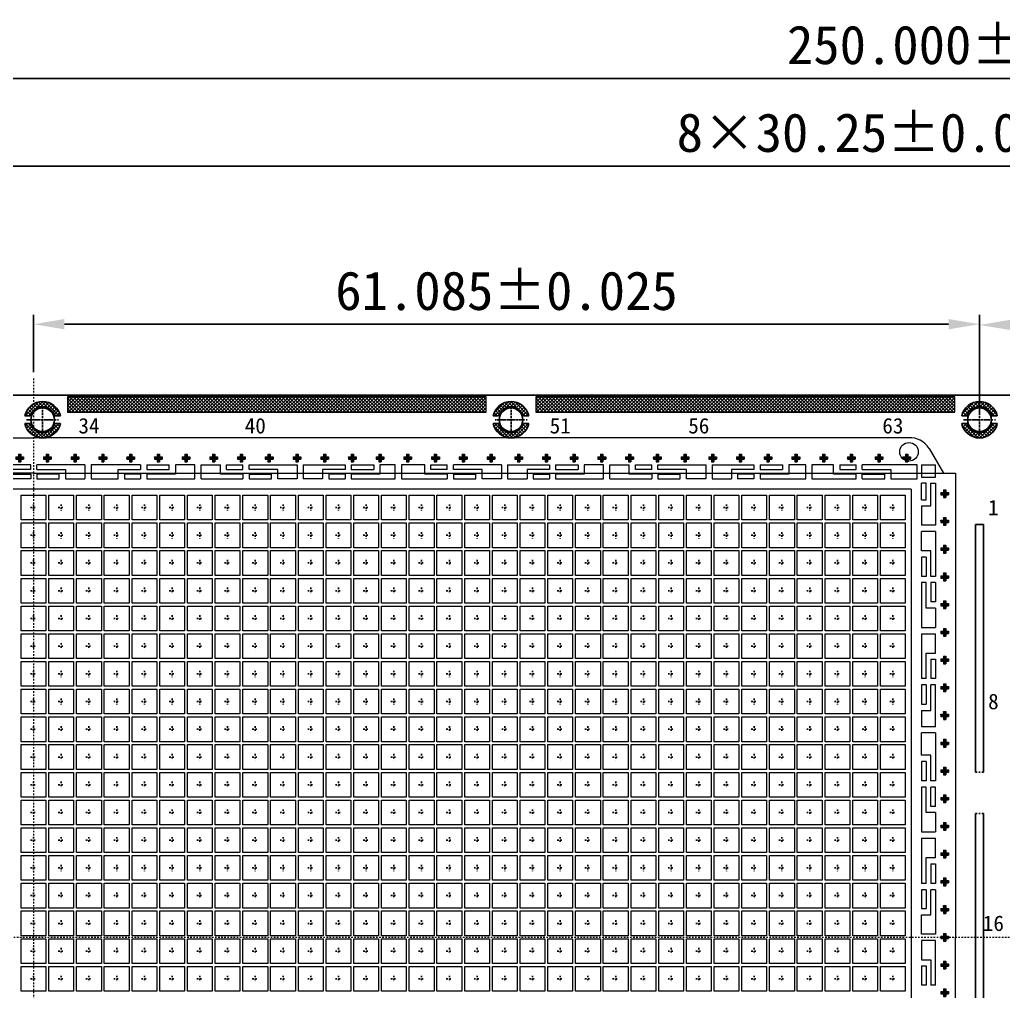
# Model space of a CAD drawing. Extents: x -590 to -223, y -126 to 82.
# Drawn here: x -488.3 to -424.8, y 19.5 to 82.3 of the extents above; entities that cross this region are included whole.
import ezdxf

# ---------------------------------------------------------------- set-up
doc = ezdxf.new("R2010")
doc.units = 0
doc.header["$LTSCALE"] = 0.01
doc.header["$MEASUREMENT"] = 0
for name, pattern in [('CENTER', [2, 1.25, -0.25, 0.25, -0.25]), ('CENTER2', [1.125, 0.75, -0.125, 0.125, -0.125]), ('PHANTOM', [2.5, 1.25, -0.25, 0.25, -0.25, 0.25, -0.25])]:
    doc.linetypes.add(name, pattern=pattern)
doc.layers.get('0').update_dxf_attribs({"linetype": 'CONTINUOUS', "lineweight": 0})
doc.layers.get('DEFPOINTS').update_dxf_attribs({"linetype": 'CONTINUOUS'})
for name, color, linetype in [('0D', 2, 'CONTINUOUS'), ('CEN', 2, 'CENTER'), ('DIM', 7, 'CONTINUOUS'), ('Double Plating', 6, 'CONTINUOUS'), ('PAGE1', 7, 'CONTINUOUS'), ('PAGE2', 7, 'CONTINUOUS'), ('plating', 1, 'CONTINUOUS'), ('标注', 7, 'CONTINUOUS')]:
    doc.layers.add(name, color=color, linetype=linetype)
doc.layers.add('Pkg', color=6, linetype='PHANTOM', lineweight=9)
doc.styles.get("Standard").update_dxf_attribs({"font": ''})
doc.styles.get('STANDARD').set_extended_font_data('SimSun')
doc.dimstyles.new('St.ZJ', dxfattribs={"dimtxt": 2.5, "dimasz": 2, "dimexe": 0.6, "dimexo": 0.4, "dimgap": 0.8, "dimtad": 1, "dimdec": 3, "dimzin": 0, "dimdsep": 46, "dimtxsty": 'STANDARD', "dimcen": 0.6, "dimclrd": 1, "dimclre": 1, "dimclrt": 256, "dimadec": 0, "dimazin": 0, "dimtfac": 1, "dimtdec": 3, "dimtmove": 0, "dimatfit": 3, "dimfxl": 1, "dimtolj": 1, "dimtzin": 0, "dimarcsym": 0})
pattern_1 = [(45, (0, 0), (-0.1122532, 0.1122532), []), (135, (0, 0), (-0.1122532, -0.1122532), [])]

# ---------------------------------------------------------------- blocks, each defined once
blk = doc.blocks.new('SQURE')
h = blk.add_hatch()
h.set_pattern_fill('ANSI31', color=3, scale=0.01, style=0)
h.set_pattern_definition([(45, (-1249.376477, 404.86497), (-0.0224506403, 0.0224506403), [])])
h.paths.add_polyline_path([(0.25, 0.075), (0.075, 0.075), (0.075, 0.25), (0, 0.25), (0, 0), (0.25, 0)])
h.paths.add_polyline_path([(0.25, 0), (0, 0), (0, -0.039, 0.039956), (0.075, -0.098), (0.075, -0.075), (0.25, -0.075)])
h.paths.add_polyline_path([(0, -0.039), (0, -0.25), (0.075, -0.25), (0.075, -0.098, -0.039956)])
h.paths.add_polyline_path([(0, -0.039, -0.02262), (-0.038, 0), (-0.25, 0), (-0.25, -0.075), (-0.075, -0.075), (-0.075, -0.25), (0, -0.25)])
h.paths.add_polyline_path([(-0.095, 0.075), (-0.25, 0.075), (-0.25, 0), (-0.038, 0, -0.039348)])
h.paths.add_polyline_path([(0, 0.25), (-0.075, 0.25), (-0.075, 0.075), (-0.095, 0.075, 0.039348), (-0.038, 0), (0, 0)])
h.paths.add_polyline_path([(0, 0), (-0.038, 0, 0.02262), (0, -0.039)])
at = {"color": 2, "linetype": 'ByBlock', "lineweight": 0}
for p, q in [((-0.25, 0.075), (-0.075, 0.075)), ((-0.25, 0.075), (-0.25, -0.075)), ((-0.075, 0.25), (-0.075, 0.075)), ((-0.075, 0.25), (0.075, 0.25)), ((0.075, 0.25), (0.075, 0.075)), ((0.075, 0.075), (0.25, 0.075)), ((-0.25, -0.075), (-0.075, -0.075)), ((-0.075, -0.075), (-0.075, -0.25)), ((0.075, -0.075), (0.25, -0.075)), ((0.075, -0.075), (0.075, -0.25))]:
    blk.add_line(p, q, dxfattribs=at)
at = {"color": 2}
for p, q in [((0.25, 0.075), (0.25, -0.075)), ((-0.075, -0.25), (0.075, -0.25))]:
    blk.add_line(p, q, dxfattribs=at)
at = {"layer": '0D', "color": 3, "linetype": 'ByBlock', "lineweight": 0}
for p, q in [((0.27, 0), (-0.27, 0)), ((0, -0.264), (0, 0.264))]:
    blk.add_line(p, q, dxfattribs=at)
blk = doc.blocks.new('*D19')
at = {"color": 1, "lineweight": -2, "transparency": 16777216}
for p, q in [((-1334.222, -1182.086), (-1334.222, -1165.506)), ((-1092.222, -1182.086), (-1092.222, -1165.506)), ((-1332.222, -1166.106), (-1094.222, -1166.106))]:
    blk.add_line(p, q, dxfattribs=at)
at = {"color": 1, "transparency": 16777216}
for points in [[(-1332.222, -1165.773), (-1332.222, -1166.44), (-1334.222, -1166.106)], [(-1094.222, -1166.44), (-1094.222, -1165.773), (-1092.222, -1166.106)]]:
    blk.add_solid(points, dxfattribs=at)
at = {"layer": 'DEFPOINTS', "color": 0, "transparency": 16777216}
for p in [(-1092.222, -1166.106), (-1334.222, -1182.486), (-1092.222, -1182.486)]:
    blk.add_point(p, dxfattribs=at)
at = {"transparency": 16777216, "insert": (-1213.222, -1163.959), "char_height": 2.5, "attachment_point": 5}
blk.add_mtext('\\A1;8×30.25%%P0.025=242.000', dxfattribs=at)
blk = doc.blocks.new('*D20')
at = {"color": 1, "lineweight": -2, "transparency": 16777216}
for p, q in [((-1274.307, -1179.42), (-1274.307, -1175.715)), ((-1272.307, -1176.315), (-1215.222, -1176.315)), ((-1213.222, -1182.086), (-1213.222, -1175.715))]:
    blk.add_line(p, q, dxfattribs=at)
at = {"color": 1, "transparency": 16777216}
for points in [[(-1272.307, -1175.981), (-1272.307, -1176.648), (-1274.307, -1176.315)], [(-1215.222, -1176.648), (-1215.222, -1175.981), (-1213.222, -1176.315)]]:
    blk.add_solid(points, dxfattribs=at)
at = {"layer": 'DEFPOINTS', "color": 0, "transparency": 16777216}
for p in [(-1213.222, -1176.315), (-1274.307, -1179.82), (-1213.222, -1182.486)]:
    blk.add_point(p, dxfattribs=at)
at = {"transparency": 16777216, "insert": (-1243.764, -1174.167), "char_height": 2.5, "attachment_point": 5}
blk.add_mtext('\\A1;61.085%%P0.025', dxfattribs=at)
blk = doc.blocks.new('*D21')
at = {"color": 1, "lineweight": -2, "transparency": 16777216}
for p, q in [((-1213.222, -1182.086), (-1213.222, -1175.762)), ((-1152.137, -1181.379), (-1152.137, -1175.762)), ((-1211.222, -1176.362), (-1154.137, -1176.362))]:
    blk.add_line(p, q, dxfattribs=at)
at = {"color": 1, "transparency": 16777216}
for points in [[(-1211.222, -1176.028), (-1211.222, -1176.695), (-1213.222, -1176.362)], [(-1154.137, -1176.695), (-1154.137, -1176.028), (-1152.137, -1176.362)]]:
    blk.add_solid(points, dxfattribs=at)
at = {"layer": 'DEFPOINTS', "color": 0, "transparency": 16777216}
for p in [(-1152.137, -1176.362), (-1152.137, -1181.779), (-1213.222, -1182.486)]:
    blk.add_point(p, dxfattribs=at)
at = {"transparency": 16777216, "insert": (-1182.679, -1174.214), "char_height": 2.5, "attachment_point": 5}
blk.add_mtext('\\A1;61.085%%P0.025', dxfattribs=at)
blk = doc.blocks.new('Number1')
at = {"char_height": 1, "width": 2.79448, "attachment_point": 5}
for s, insert in [('34', (58.075, 7.07)), ('40', (68.815, 7.07)), ('51', (88.505, 7.07)), ('56', (97.455, 7.07)), ('63', (109.985, 7.07))]:
    blk.add_mtext(s, dxfattribs=dict(at, insert=insert))
blk = doc.blocks.new('Number2')
at = {"char_height": 1, "width": 2.79448, "attachment_point": 5}
for s, insert in [('1', (-6.111, 1.795)), ('8', (-6.111, -10.735)), ('16', (-6.111, -25.055)), ('24', (-6.111, -39.375)), ('32', (-6.111, -53.695))]:
    blk.add_mtext(s, dxfattribs=dict(at, insert=insert))
blk = doc.blocks.new('ceter')
at = {"color": 1, "linetype": 'CENTER2', "ltscale": 0.05}
for p, q in [((133.753, 275.997), (134.143, 275.997)), ((133.753, 275.997), (134.143, 275.997)), ((133.753, 275.997), (134.143, 275.997)), ((133.753, 275.997), (134.143, 275.997)), ((133.948, 276.199), (133.948, 275.795)), ((133.948, 276.199), (133.948, 275.795)), ((133.948, 276.199), (133.948, 275.795)), ((133.948, 276.199), (133.948, 275.795))]:
    blk.add_line(p, q, dxfattribs=at)
blk = doc.blocks.new('frame')
at = {"layer": 'Pkg', "color": 0, "linetype": 'ByBlock'}
blk.add_lwpolyline([(-549.124, -323.329), (-547.524, -323.329), (-547.524, -324.929), (-549.124, -324.929)], close=True, dxfattribs=at)
at = {"layer": 'plating'}
blk.add_blockref('ceter', (-682.272, -600.125), dxfattribs=at)
blk = doc.blocks.new('*D39')
at = {"layer": 'DEFPOINTS', "color": 0, "transparency": 16777216}
for p in [(-1089.222, -1160.438), (-1339.222, -1180.898), (-1089.222, -1184.895)]:
    blk.add_point(p, dxfattribs=at)
at = {"layer": 'DIM', "color": 1, "lineweight": -2, "transparency": 16777216}
for p, q in [((-1339.222, -1180.498), (-1339.222, -1159.838)), ((-1337.222, -1160.438), (-1091.222, -1160.438)), ((-1089.222, -1184.495), (-1089.222, -1159.838))]:
    blk.add_line(p, q, dxfattribs=at)
at = {"layer": 'DIM', "color": 1, "transparency": 16777216}
for points in [[(-1337.222, -1160.105), (-1337.222, -1160.772), (-1339.222, -1160.438)], [(-1091.222, -1160.772), (-1091.222, -1160.105), (-1089.222, -1160.438)]]:
    blk.add_solid(points, dxfattribs=at)
at = {"layer": 'DIM', "transparency": 16777216, "insert": (-1213.749, -1158.291), "char_height": 2.5, "attachment_point": 5}
blk.add_mtext('\\A1;250.000%%P0.100', dxfattribs=at)
blk = doc.blocks.new('*D54')
at = {"layer": 'DEFPOINTS', "color": 0, "transparency": 16777216}
for p in [(-1213.222, -1182.486), (-1213.222, -1249.31), (-1213.222, -1274.908)]:
    blk.add_point(p, dxfattribs=at)
at = {"layer": 'DIM', "color": 1, "lineweight": -2, "transparency": 16777216}
blk.add_line((-1213.222, -1249.71), (-1213.222, -1284.297), dxfattribs=at)
at = {"layer": 'DIM', "transparency": 16777216, "insert": (-1215.272, -1280.003), "char_height": 2.5, "attachment_point": 5, "rotation": 90}
blk.add_mtext('\\A1;0.000', dxfattribs=at)
blk = doc.blocks.new('vc')
for p, q in [((-7.918, 209.474), (-12.576, 209.474)), ((-2.668, 209.474), (-7.318, 209.474)), ((-7.318, 209.024), (-4.545, 209.024)), ((-4.545, 209.024), (-4.543, 208.124)), ((2.732, 209.474), (-2.068, 209.474)), ((0.557, 208.124), (0.557, 209.024)), ((0.557, 209.024), (2.732, 209.024)), ((5.507, 209.024), (5.507, 209.474)), ((7.982, 209.474), (6.107, 209.474)), ((6.107, 209.474), (6.107, 208.574)), ((10.457, 208.574), (10.457, 209.474)), ((11.057, 209.024), (11.057, 209.474)), ((13.232, 209.474), (17.882, 209.474)), ((16.007, 209.024), (13.232, 209.024)), ((16.007, 208.124), (16.007, 209.024)), ((22.532, 209.024), (20.357, 209.024)), ((20.357, 209.024), (20.357, 208.124)), ((25.307, 209.474), (25.307, 209.024)), ((27.399, 209.474), (25.907, 209.474)), ((25.907, 209.474), (25.907, 208.574)), ((27.399, 208.124), (27.399, 209.474)), ((27.999, 209.474), (27.999, 208.124)), ((30.257, 209.474), (27.999, 209.474)), ((30.257, 208.574), (30.257, 209.474)), ((30.857, 209.024), (30.857, 209.474)), ((35.807, 209.024), (33.032, 209.024)), ((35.807, 208.124), (35.807, 209.024)), ((38.282, 209.474), (42.332, 209.474)), ((42.332, 209.024), (40.157, 209.024)), ((40.157, 209.024), (40.157, 208.124)), ((45.107, 209.474), (45.107, 209.024)), ((47.582, 209.474), (45.707, 209.474)), ((45.707, 209.474), (45.707, 208.574)), ((50.057, 208.574), (50.057, 209.474)), ((50.657, 209.024), (50.657, 209.474)), ((52.832, 209.474), (57.482, 209.474)), ((55.607, 209.024), (52.832, 209.024)), ((55.607, 208.124), (55.607, 209.024)), ((62.132, 209.024), (59.957, 209.024)), ((59.957, 209.024), (59.957, 208.124)), ((64.907, 209.474), (64.907, 209.024)), ((67.149, 209.474), (65.507, 209.474)), ((65.507, 209.474), (65.507, 208.574)), ((67.149, 208.124), (67.149, 209.474)), ((67.749, 209.474), (67.749, 208.124)), ((69.857, 209.474), (67.749, 209.474)), ((69.857, 208.574), (69.857, 209.474)), ((70.457, 209.474), (70.457, 209.024)), ((77.957, 209.474), (72.632, 209.474)), ((72.632, 209.024), (75.407, 209.024)), ((75.407, 209.024), (75.407, 208.124)), ((77.957, 208.124), (77.957, 209.474)), ((78.362, 209.474), (79.712, 209.474)), ((79.712, 208.274), (79.712, 209.474)), ((-4.543, 208.124), (-2.668, 208.124)), ((-2.068, 208.124), (0.557, 208.124)), ((1.157, 208.574), (1.157, 208.124)), ((6.107, 208.574), (3.332, 208.574)), ((3.332, 208.124), (7.982, 208.124)), ((12.632, 208.574), (10.457, 208.574)), ((15.407, 208.124), (15.407, 208.574)), ((17.882, 208.124), (16.007, 208.124)), ((20.957, 208.574), (20.957, 208.124)), ((25.907, 208.574), (23.132, 208.574)), ((23.132, 208.124), (27.399, 208.124)), ((27.999, 208.124), (32.432, 208.124)), ((32.432, 208.574), (30.257, 208.574)), ((35.207, 208.124), (35.207, 208.574)), ((37.682, 208.124), (35.807, 208.124)), ((40.757, 208.574), (40.757, 208.124)), ((45.707, 208.574), (42.932, 208.574)), ((42.932, 208.124), (47.582, 208.124)), ((52.232, 208.574), (50.057, 208.574)), ((55.007, 208.124), (55.007, 208.574)), ((57.482, 208.124), (55.607, 208.124)), ((60.557, 208.574), (60.557, 208.124)), ((65.507, 208.574), (62.732, 208.574)), ((62.732, 208.124), (67.149, 208.124)), ((67.749, 208.124), (72.032, 208.124)), ((72.032, 208.574), (69.857, 208.574)), ((74.807, 208.124), (74.807, 208.574)), ((75.407, 208.124), (77.957, 208.124)), ((78.362, 208.274), (79.712, 208.274)), ((79.262, 208.274), (79.712, 208.274)), ((78.362, 206.084), (78.362, 207.674)), ((78.812, 206.084), (78.812, 207.674)), ((79.262, 207.674), (79.712, 207.674)), ((79.262, 205.484), (79.262, 207.674)), ((78.362, 206.084), (78.812, 206.084)), ((78.362, 205.484), (79.262, 205.484)), ((78.362, 201.134), (78.362, 203.009)), ((79.712, 203.009), (79.712, 198.659)), ((79.262, 201.134), (78.362, 201.134)), ((79.262, 198.659), (79.262, 201.134)), ((78.812, 200.534), (78.362, 200.534)), ((78.812, 195.584), (78.812, 198.059)), ((79.712, 195.584), (78.812, 195.584)), ((79.712, 196.184), (79.262, 196.184)), ((78.362, 193.109), (78.362, 188.759)), ((79.712, 191.234), (79.712, 193.109)), ((78.812, 188.759), (78.812, 191.234)), ((78.812, 191.234), (79.712, 191.234)), ((79.262, 190.634), (79.712, 190.634)), ((79.262, 185.684), (79.262, 188.159)), ((78.362, 186.284), (78.812, 186.284)), ((78.362, 185.684), (79.262, 185.684)), ((78.362, 181.334), (78.362, 183.494)), ((79.712, 183.494), (79.712, 178.859)), ((79.262, 181.334), (78.362, 181.334)), ((79.262, 178.859), (79.262, 181.334)), ((78.812, 180.734), (78.362, 180.734)), ((78.812, 175.784), (78.812, 178.259)), ((79.712, 176.384), (79.262, 176.384)), ((79.712, 175.784), (78.812, 175.784)), ((78.362, 173.309), (78.362, 168.914)), ((79.712, 171.434), (79.712, 173.309)), ((78.812, 168.914), (78.812, 171.434)), ((78.812, 171.434), (79.712, 171.434)), ((79.262, 170.834), (79.712, 170.834)), ((79.262, 165.884), (79.262, 168.314)), ((79.712, 168.314), (79.712, 164.009)), ((78.362, 166.484), (78.812, 166.484)), ((78.362, 164.009), (78.362, 165.884)), ((78.362, 165.884), (79.262, 165.884)), ((78.362, 163.409), (78.362, 161.534)), ((79.712, 159.059), (79.712, 163.409)), ((78.362, 161.534), (79.262, 161.534)), ((79.262, 161.534), (79.262, 159.059)), ((78.362, 160.934), (78.812, 160.934))]:
    blk.add_line(p, q)
at = {"color": 0}
for p, q in [((-7.918, 209.024), (-10.736, 209.024)), ((-7.918, 209.024), (-7.918, 209.474)), ((-7.318, 209.024), (-7.318, 209.474)), ((-2.668, 209.474), (-2.668, 208.124)), ((-2.068, 209.474), (-2.068, 208.124)), ((2.732, 209.474), (2.732, 209.024)), ((3.332, 209.474), (3.332, 209.024)), ((3.332, 209.474), (5.507, 209.474)), ((3.332, 209.024), (5.507, 209.024)), ((7.982, 208.124), (7.982, 209.474)), ((8.582, 208.124), (8.582, 209.474)), ((8.582, 209.474), (10.457, 209.474)), ((11.057, 209.474), (12.632, 209.474)), ((11.057, 209.024), (12.632, 209.024)), ((12.632, 209.024), (12.632, 209.474)), ((13.232, 209.024), (13.232, 209.474)), ((17.882, 209.474), (17.882, 208.124)), ((18.482, 209.474), (18.482, 208.124)), ((18.482, 209.474), (22.532, 209.474)), ((22.532, 209.474), (22.532, 209.024)), ((23.132, 209.474), (23.132, 209.024)), ((23.132, 209.474), (25.307, 209.474)), ((23.132, 209.024), (25.307, 209.024)), ((30.857, 209.474), (32.432, 209.474)), ((32.432, 209.024), (30.857, 209.024)), ((32.432, 209.024), (32.432, 209.474)), ((33.032, 209.024), (33.032, 209.474)), ((37.682, 209.474), (33.032, 209.474)), ((37.682, 209.474), (37.682, 208.124)), ((38.282, 209.474), (38.282, 208.124)), ((42.332, 209.474), (42.332, 209.024)), ((42.932, 209.474), (42.932, 209.024)), ((42.932, 209.474), (45.107, 209.474)), ((42.932, 209.024), (45.107, 209.024)), ((47.582, 208.124), (47.582, 209.474)), ((48.182, 208.124), (48.182, 209.474)), ((48.182, 209.474), (50.057, 209.474)), ((50.657, 209.474), (52.232, 209.474)), ((52.232, 209.024), (50.657, 209.024)), ((52.232, 209.024), (52.232, 209.474)), ((52.832, 209.024), (52.832, 209.474)), ((57.482, 209.474), (57.482, 208.124)), ((58.082, 209.474), (58.082, 208.124)), ((58.082, 209.474), (62.132, 209.474)), ((62.132, 209.474), (62.132, 209.024)), ((62.732, 209.474), (62.732, 209.024)), ((62.732, 209.474), (64.907, 209.474)), ((62.732, 209.024), (64.907, 209.024)), ((70.457, 209.474), (72.032, 209.474)), ((70.457, 209.024), (72.032, 209.024)), ((72.032, 209.024), (72.032, 209.474)), ((72.632, 209.024), (72.632, 209.474)), ((78.362, 209.474), (78.362, 208.274)), ((-7.918, 208.574), (-7.918, 208.124)), ((-7.318, 208.574), (-7.318, 208.124)), ((2.732, 208.574), (1.157, 208.574)), ((1.157, 208.124), (2.732, 208.124)), ((2.732, 208.574), (2.732, 208.124)), ((3.332, 208.574), (3.332, 208.124)), ((8.582, 208.124), (12.632, 208.124)), ((12.632, 208.574), (12.632, 208.124)), ((13.232, 208.574), (13.232, 208.124)), ((13.232, 208.574), (15.407, 208.574)), ((13.232, 208.124), (15.407, 208.124)), ((20.357, 208.124), (18.482, 208.124)), ((22.532, 208.574), (20.957, 208.574)), ((20.957, 208.124), (22.532, 208.124)), ((22.532, 208.574), (22.532, 208.124)), ((23.132, 208.574), (23.132, 208.124)), ((32.432, 208.574), (32.432, 208.124)), ((33.032, 208.574), (33.032, 208.124)), ((33.032, 208.574), (35.207, 208.574)), ((33.032, 208.124), (35.207, 208.124)), ((38.282, 208.124), (40.157, 208.124)), ((40.757, 208.574), (42.332, 208.574)), ((40.757, 208.124), (42.332, 208.124)), ((42.332, 208.574), (42.332, 208.124)), ((42.932, 208.574), (42.932, 208.124)), ((48.182, 208.124), (52.232, 208.124)), ((52.232, 208.574), (52.232, 208.124)), ((52.832, 208.574), (52.832, 208.124)), ((52.832, 208.574), (55.007, 208.574)), ((52.832, 208.124), (55.007, 208.124)), ((58.082, 208.124), (59.957, 208.124)), ((62.132, 208.574), (60.557, 208.574)), ((62.132, 208.124), (60.557, 208.124)), ((62.132, 208.574), (62.132, 208.124)), ((62.732, 208.574), (62.732, 208.124)), ((72.032, 208.124), (72.032, 208.574)), ((72.632, 208.124), (72.632, 208.574)), ((72.632, 208.574), (74.807, 208.574)), ((72.632, 208.124), (74.807, 208.124)), ((78.812, 207.674), (78.362, 207.674)), ((79.712, 207.674), (79.712, 203.609)), ((78.362, 205.484), (78.362, 203.609)), ((79.712, 203.609), (78.362, 203.609)), ((79.712, 203.009), (78.362, 203.009)), ((78.362, 200.534), (78.362, 198.659)), ((78.812, 200.534), (78.812, 198.659)), ((78.812, 198.659), (78.362, 198.659)), ((79.712, 198.659), (79.262, 198.659)), ((78.812, 198.059), (78.362, 198.059)), ((78.362, 198.059), (78.362, 193.709)), ((79.712, 198.059), (79.262, 198.059)), ((79.262, 198.059), (79.262, 196.184)), ((79.712, 198.059), (79.712, 196.184)), ((79.712, 195.584), (79.712, 193.709)), ((78.362, 193.709), (79.712, 193.709)), ((78.362, 193.109), (79.712, 193.109)), ((79.262, 190.634), (79.262, 188.759)), ((79.712, 190.634), (79.712, 188.759)), ((78.812, 188.759), (78.362, 188.759)), ((79.712, 188.759), (79.262, 188.759)), ((78.812, 188.159), (78.362, 188.159)), ((78.362, 188.159), (78.362, 186.284)), ((78.812, 188.159), (78.812, 186.284)), ((79.712, 188.159), (79.262, 188.159)), ((79.712, 184.094), (79.712, 188.159)), ((78.362, 185.684), (78.362, 184.094)), ((79.712, 184.094), (78.362, 184.094)), ((79.712, 183.494), (78.362, 183.494)), ((78.362, 180.734), (78.362, 178.859)), ((78.812, 180.734), (78.812, 178.859)), ((78.812, 178.859), (78.362, 178.859)), ((78.812, 178.259), (78.362, 178.259)), ((78.362, 178.259), (78.362, 173.909)), ((79.712, 178.859), (79.262, 178.859)), ((79.712, 178.259), (79.262, 178.259)), ((79.262, 176.384), (79.262, 178.259)), ((79.712, 176.384), (79.712, 178.259)), ((79.712, 175.784), (79.712, 173.909)), ((78.362, 173.909), (79.712, 173.909)), ((78.362, 173.309), (79.712, 173.309)), ((79.262, 170.834), (79.262, 168.914)), ((79.712, 170.834), (79.712, 168.914)), ((78.812, 168.914), (78.362, 168.914)), ((79.712, 168.914), (79.262, 168.914)), ((78.812, 168.314), (78.362, 168.314)), ((78.362, 168.314), (78.362, 166.484)), ((78.812, 168.314), (78.812, 166.484)), ((79.712, 168.314), (79.262, 168.314)), ((79.712, 164.009), (78.362, 164.009)), ((79.712, 163.409), (78.362, 163.409)), ((78.362, 160.934), (78.362, 159.059)), ((78.812, 160.934), (78.812, 159.059)), ((78.812, 159.059), (78.362, 159.059)), ((79.712, 159.059), (79.262, 159.059))]:
    blk.add_line(p, q, dxfattribs=at)
for points in [[(-7.918, 208.124), (-10.138, 208.124), (-10.138, 208.574), (-7.918, 208.574)], [(-7.318, 208.124), (-5.143, 208.124), (-5.143, 208.574), (-7.318, 208.574)]]:
    blk.add_lwpolyline(points)
blk = doc.blocks.new('Range')
at = {"layer": 'CEN'}
h = blk.add_hatch(dxfattribs=at)
h.set_pattern_fill('ANSI37', color=6, scale=0.05, style=0)
h.set_pattern_definition(pattern_1)
edge = h.paths.add_edge_path()
edge.add_arc((-416.667, 103.017), 0.837, 17.37869, 162.62131)
edge.add_line((-417.466, 103.267), (-417.815, 103.267))
edge.add_arc((-416.667, 103.017), 1.175, 12.28449, 167.71551, ccw=False)
edge.add_line((-415.519, 103.267), (-415.868, 103.267))
h = blk.add_hatch(dxfattribs=at)
h.set_pattern_fill('ANSI37', color=6, scale=0.05, style=0)
h.set_pattern_definition(pattern_1)
edge = h.paths.add_edge_path()
edge.add_arc((-416.667, 103.017), 0.837, 197.37869, 342.62131)
edge.add_line((-415.868, 102.767), (-415.519, 102.767))
edge.add_arc((-416.667, 103.017), 1.175, 192.28449, 347.71551, ccw=False)
edge.add_line((-417.815, 102.767), (-417.466, 102.767))
at = {"color": 0}
for p, q in [((-417.815, 103.267), (-417.466, 103.267)), ((-415.868, 103.267), (-415.519, 103.267)), ((-417.815, 102.767), (-417.466, 102.767)), ((-415.868, 102.767), (-415.519, 102.767))]:
    blk.add_line(p, q, dxfattribs=at)
for radius, start, end in [(1.175, 12.28449, 167.71551), (0.837, 17.37869, 162.62131), (1.175, 192.28449, 347.71551), (0.837, 197.37869, 342.62131)]:
    blk.add_arc((-416.667, 103.017), radius, start, end, dxfattribs=at)
at = {"layer": 'CEN', "color": 3, "linetype": 'CENTER'}
for p, q in [((-416.667, 102.117), (-416.667, 103.917)), ((-417.567, 103.017), (-415.767, 103.017))]:
    blk.add_line(p, q, dxfattribs=at)
at = {"layer": 'PAGE1'}
blk.add_circle((-416.667, 103.017), 0.762, dxfattribs=at)
blk = doc.blocks.new('Circle')
at = {"layer": 'plating', "color": 3, "linetype": 'CENTER'}
for p, q in [((39.353, 160.07), (39.353, 161.783)), ((38.321, 160.927), (40.385, 160.927))]:
    blk.add_line(p, q, dxfattribs=at)
at = {"color": 0, "rotation": 2.9849863675e-06}
blk.add_blockref('Range', (456.019, 57.91), dxfattribs=at)
blk = doc.blocks.new('Z$W@#00294823')
at = {"layer": 'CEN', "color": 3, "linetype": 'CENTER'}
for p, q in [((0, -0.856), (0, 0.856)), ((-1.032, 0), (1.032, 0))]:
    blk.add_line(p, q, dxfattribs=at)
at = {"layer": '标注'}
blk.add_blockref('Circle', (-39.353, -160.927), dxfattribs=at)
blk = doc.blocks.new('Z$W@#38060F6F')
at = {"color": 0}
blk.add_blockref('Z$W@#00294823', (0, 0), dxfattribs=at)

msp = doc.modelspace()

# ---------------------------------------------------------------- hatches: boundary and pattern name
at = {"layer": 'Double Plating'}
h = msp.add_hatch(dxfattribs=at)
h.set_pattern_fill('ANSI37', color=6, scale=0.05, style=0)
h.set_pattern_definition([(45, (-845.73735, -170.49546), (-0.1122532, 0.1122532), []), (135, (-845.73735, -170.49546), (-0.1122532, -0.1122532), [])])
h.paths.add_polyline_path([(-458.1633, 57.942), (-485.2133, 57.942), (-485.2133, 56.942), (-458.1633, 56.942)])
h = msp.add_hatch(dxfattribs=at)
h.set_pattern_fill('ANSI37', color=6, scale=0.05, style=0)
h.set_pattern_definition([(45, (-815.48735, -170.49546), (-0.1122532, 0.1122532), []), (135, (-815.48735, -170.49546), (-0.1122532, -0.1122532), [])])
h.paths.add_polyline_path([(-427.9133, 57.942), (-454.9633, 57.942), (-454.9633, 56.942), (-427.9133, 56.942)])

# ---------------------------------------------------------------- linework, layer by layer
at = {"color": 3, "linetype": 'CENTER2'}
for p, q in [((-487.3983, 59.1206), (-487.3983, -13.0366)), ((-552.279, 23.042), (-422.5176, 23.042)), ((-429.0739, 23.042), (-301.3827, 23.042))]:
    msp.add_line(p, q, dxfattribs=at)
at = {"color": 5}
for p, q in [((-543.9086, 55.292), (-487.3983, 55.292)), ((-430.8881, 55.292), (-487.3983, 55.292)), ((-429.5734, 54.6092), (-428.6454, 53.002)), ((-487.3983, 53.002), (-546.9339, 53.002)), ((-487.3983, 53.002), (-427.8627, 53.002)), ((-427.8627, 53.002), (-427.8653, 23.042)), ((-427.8627, -6.918), (-427.8653, 23.042))]:
    msp.add_line(p, q, dxfattribs=at)
for q in [(-544.0683, 51.967), (-430.7283, -5.883)]:
    msp.add_line((-430.7283, 51.967), q)
for points in [[(-458.1633, 57.942), (-485.2133, 57.942), (-485.2133, 56.942), (-458.1633, 56.942)], [(-427.9133, 57.942), (-454.9633, 57.942), (-454.9633, 56.942), (-427.9133, 56.942)]]:
    msp.add_lwpolyline(points, close=True)
msp.add_circle((-430.8676, 54.387), 0.6, dxfattribs=at)
msp.add_arc((-430.8131, 53.8292), 1.4647, 32.175843, 92.933501, dxfattribs=at)
at = {"layer": 'PAGE1'}
msp.add_line((-305.3133, 58.042), (-552.3133, 58.042), dxfattribs=at)
at = {"layer": 'PAGE2'}
for p, q in [((-426.5633, 33.692), (-426.5633, 49.692)), ((-426.0633, 49.692), (-426.5633, 49.692)), ((-426.0633, 33.692), (-426.0633, 49.692)), ((-426.5633, 20.542), (-426.5633, 31.042)), ((-426.0633, 20.542), (-426.0633, 31.042)), ((-426.5633, 20.542), (-426.5633, 15.042)), ((-426.0633, 20.542), (-426.0633, 15.042))]:
    msp.add_line(p, q, dxfattribs=at)
at = {"layer": 'PAGE2', "linetype": 'CENTER', "ltscale": 3}
for p, q in [((-426.0633, 33.692), (-426.5633, 33.692)), ((-426.0633, 31.042), (-426.5633, 31.042))]:
    msp.add_line(p, q, dxfattribs=at)
at = {"layer": 'plating', "color": 3, "linetype": 'CENTER'}
for p, q in [((-486.8133, 55.554), (-486.8133, 57.354)), ((-456.5633, 55.554), (-456.5633, 57.354)), ((-426.3133, 55.554), (-426.3133, 57.354)), ((-487.7133, 56.454), (-485.9133, 56.454)), ((-457.4633, 56.454), (-455.6633, 56.454)), ((-427.2133, 56.454), (-425.4133, 56.454))]:
    msp.add_line(p, q, dxfattribs=at)

# ---------------------------------------------------------------- block references
at = {"color": 0}
for p in [(-486.8133, 56.454), (-456.5633, 56.454), (-426.3133, 56.454)]:
    msp.add_blockref('Z$W@#38060F6F', p, dxfattribs=at)
for name, p in [('Number1', (-541.8933, 48.992)), ('SQURE', (-488.2933, 53.987)), ('SQURE', (-486.5033, 53.987)), ('SQURE', (-484.7133, 53.987)), ('SQURE', (-482.9233, 53.987)), ('SQURE', (-481.1333, 53.987)), ('SQURE', (-479.3433, 53.987)), ('SQURE', (-477.5533, 53.987)), ('SQURE', (-475.7633, 53.987)), ('SQURE', (-473.9733, 53.987)), ('SQURE', (-472.1833, 53.987)), ('SQURE', (-470.3933, 53.987)), ('SQURE', (-468.6033, 53.987)), ('SQURE', (-466.8133, 53.987)), ('SQURE', (-465.0233, 53.987)), ('SQURE', (-463.2333, 53.987)), ('SQURE', (-461.4433, 53.987)), ('SQURE', (-459.6533, 53.987)), ('SQURE', (-457.8633, 53.987)), ('SQURE', (-456.0733, 53.987)), ('SQURE', (-454.2833, 53.987)), ('SQURE', (-452.4933, 53.987)), ('SQURE', (-450.7033, 53.987)), ('SQURE', (-448.9133, 53.987)), ('SQURE', (-447.1233, 53.987)), ('SQURE', (-445.3333, 53.987)), ('SQURE', (-443.5433, 53.987)), ('SQURE', (-441.7533, 53.987)), ('SQURE', (-439.9633, 53.987)), ('SQURE', (-438.1733, 53.987)), ('SQURE', (-436.3833, 53.987)), ('SQURE', (-434.5933, 53.987)), ('SQURE', (-432.8033, 53.987)), ('SQURE', (-431.0133, 53.987)), ('frame', (60.926, 374.9158)), ('frame', (62.716, 374.9158)), ('frame', (64.506, 374.9158)), ('frame', (66.296, 374.9158)), ('frame', (68.086, 374.9158)), ('frame', (69.876, 374.9158)), ('frame', (71.666, 374.9158)), ('frame', (73.456, 374.9158)), ('frame', (75.246, 374.9158)), ('frame', (77.036, 374.9158)), ('frame', (78.826, 374.9158)), ('frame', (80.616, 374.9158)), ('frame', (82.406, 374.9158)), ('frame', (84.196, 374.9158)), ('frame', (85.986, 374.9158)), ('frame', (87.776, 374.9158)), ('frame', (89.566, 374.9158)), ('frame', (91.356, 374.9158)), ('frame', (93.146, 374.9158)), ('frame', (94.936, 374.9158)), ('frame', (96.726, 374.9158)), ('frame', (98.516, 374.9158)), ('frame', (100.306, 374.9158)), ('frame', (102.096, 374.9158)), ('frame', (103.886, 374.9158)), ('frame', (105.676, 374.9158)), ('frame', (107.466, 374.9158)), ('frame', (109.256, 374.9158)), ('frame', (111.046, 374.9158)), ('frame', (112.836, 374.9158)), ('frame', (114.626, 374.9158)), ('frame', (116.416, 374.9158)), ('SQURE', (-428.5633, 51.682)), ('Number2', (-419.3062, 48.992)), ('frame', (60.926, 373.1258)), ('frame', (62.716, 373.1258)), ('frame', (64.506, 373.1258)), ('frame', (66.296, 373.1258)), ('frame', (68.086, 373.1258)), ('frame', (69.876, 373.1258)), ('frame', (71.666, 373.1258)), ('frame', (73.456, 373.1258)), ('frame', (75.246, 373.1258)), ('frame', (77.036, 373.1258)), ('frame', (78.826, 373.1258)), ('frame', (80.616, 373.1258)), ('frame', (82.406, 373.1258)), ('frame', (84.196, 373.1258)), ('frame', (85.986, 373.1258)), ('frame', (87.776, 373.1258)), ('frame', (89.566, 373.1258)), ('frame', (91.356, 373.1258)), ('frame', (93.146, 373.1258)), ('frame', (94.936, 373.1258)), ('frame', (96.726, 373.1258)), ('frame', (98.516, 373.1258)), ('frame', (100.306, 373.1258)), ('frame', (102.096, 373.1258)), ('frame', (103.886, 373.1258)), ('frame', (105.676, 373.1258)), ('frame', (107.466, 373.1258)), ('frame', (109.256, 373.1258)), ('frame', (111.046, 373.1258)), ('frame', (112.836, 373.1258)), ('frame', (114.626, 373.1258)), ('frame', (116.416, 373.1258)), ('SQURE', (-428.5633, 49.892)), ('SQURE', (-428.5633, 48.102)), ('frame', (60.926, 371.3358)), ('frame', (62.716, 371.3358)), ('frame', (64.506, 371.3358)), ('frame', (66.296, 371.3358)), ('frame', (68.086, 371.3358)), ('frame', (69.876, 371.3358)), ('frame', (71.666, 371.3358)), ('frame', (73.456, 371.3358)), ('frame', (75.246, 371.3358)), ('frame', (77.036, 371.3358)), ('frame', (78.826, 371.3358)), ('frame', (80.616, 371.3358)), ('frame', (82.406, 371.3358)), ('frame', (84.196, 371.3358)), ('frame', (85.986, 371.3358)), ('frame', (87.776, 371.3358)), ('frame', (89.566, 371.3358)), ('frame', (91.356, 371.3358)), ('frame', (93.146, 371.3358)), ('frame', (94.936, 371.3358)), ('frame', (96.726, 371.3358)), ('frame', (98.516, 371.3358)), ('frame', (100.306, 371.3358)), ('frame', (102.096, 371.3358)), ('frame', (103.886, 371.3358)), ('frame', (105.676, 371.3358)), ('frame', (107.466, 371.3358)), ('frame', (109.256, 371.3358)), ('frame', (111.046, 371.3358)), ('frame', (112.836, 371.3358)), ('frame', (114.626, 371.3358)), ('frame', (116.416, 371.3358)), ('SQURE', (-428.5633, 46.312)), ('frame', (60.926, 369.5458)), ('frame', (62.716, 369.5458)), ('frame', (64.506, 369.5458)), ('frame', (66.296, 369.5458)), ('frame', (68.086, 369.5458)), ('frame', (69.876, 369.5458)), ('frame', (71.666, 369.5458)), ('frame', (73.456, 369.5458)), ('frame', (75.246, 369.5458)), ('frame', (77.036, 369.5458)), ('frame', (78.826, 369.5458)), ('frame', (80.616, 369.5458)), ('frame', (82.406, 369.5458)), ('frame', (84.196, 369.5458)), ('frame', (85.986, 369.5458)), ('frame', (87.776, 369.5458)), ('frame', (89.566, 369.5458)), ('frame', (91.356, 369.5458)), ('frame', (93.146, 369.5458)), ('frame', (94.936, 369.5458)), ('frame', (96.726, 369.5458)), ('frame', (98.516, 369.5458)), ('frame', (100.306, 369.5458)), ('frame', (102.096, 369.5458)), ('frame', (103.886, 369.5458)), ('frame', (105.676, 369.5458)), ('frame', (107.466, 369.5458)), ('frame', (109.256, 369.5458)), ('frame', (111.046, 369.5458)), ('frame', (112.836, 369.5458)), ('frame', (114.626, 369.5458)), ('frame', (116.416, 369.5458)), ('SQURE', (-428.5633, 44.522)), ('frame', (60.926, 367.7558)), ('frame', (62.716, 367.7558)), ('frame', (64.506, 367.7558)), ('frame', (66.296, 367.7558)), ('frame', (68.086, 367.7558)), ('frame', (69.876, 367.7558)), ('frame', (71.666, 367.7558)), ('frame', (73.456, 367.7558)), ('frame', (75.246, 367.7558)), ('frame', (77.036, 367.7558)), ('frame', (78.826, 367.7558)), ('frame', (80.616, 367.7558)), ('frame', (82.406, 367.7558)), ('frame', (84.196, 367.7558)), ('frame', (85.986, 367.7558)), ('frame', (87.776, 367.7558)), ('frame', (89.566, 367.7558)), ('frame', (91.356, 367.7558)), ('frame', (93.146, 367.7558)), ('frame', (94.936, 367.7558)), ('frame', (96.726, 367.7558)), ('frame', (98.516, 367.7558)), ('frame', (100.306, 367.7558)), ('frame', (102.096, 367.7558)), ('frame', (103.886, 367.7558)), ('frame', (105.676, 367.7558)), ('frame', (107.466, 367.7558)), ('frame', (109.256, 367.7558)), ('frame', (111.046, 367.7558)), ('frame', (112.836, 367.7558)), ('frame', (114.626, 367.7558)), ('frame', (116.416, 367.7558)), ('frame', (60.926, 365.9658)), ('frame', (62.716, 365.9658)), ('frame', (64.506, 365.9658)), ('frame', (66.296, 365.9658)), ('frame', (68.086, 365.9658)), ('frame', (69.876, 365.9658)), ('frame', (71.666, 365.9658)), ('frame', (73.456, 365.9658)), ('frame', (75.246, 365.9658)), ('frame', (77.036, 365.9658)), ('frame', (78.826, 365.9658)), ('frame', (80.616, 365.9658)), ('frame', (82.406, 365.9658)), ('frame', (84.196, 365.9658)), ('frame', (85.986, 365.9658)), ('frame', (87.776, 365.9658)), ('frame', (89.566, 365.9658)), ('frame', (91.356, 365.9658)), ('frame', (93.146, 365.9658)), ('frame', (94.936, 365.9658)), ('frame', (96.726, 365.9658)), ('frame', (98.516, 365.9658)), ('frame', (100.306, 365.9658)), ('frame', (102.096, 365.9658)), ('frame', (103.886, 365.9658)), ('frame', (105.676, 365.9658)), ('frame', (107.466, 365.9658)), ('frame', (109.256, 365.9658)), ('frame', (111.046, 365.9658)), ('frame', (112.836, 365.9658)), ('frame', (114.626, 365.9658)), ('frame', (116.416, 365.9658)), ('SQURE', (-428.5633, 42.732)), ('frame', (60.926, 364.1758)), ('frame', (62.716, 364.1758)), ('frame', (64.506, 364.1758)), ('frame', (66.296, 364.1758)), ('frame', (68.086, 364.1758)), ('frame', (69.876, 364.1758)), ('frame', (71.666, 364.1758)), ('frame', (73.456, 364.1758)), ('frame', (75.246, 364.1758)), ('frame', (77.036, 364.1758)), ('frame', (78.826, 364.1758)), ('frame', (80.616, 364.1758)), ('frame', (82.406, 364.1758)), ('frame', (84.196, 364.1758)), ('frame', (85.986, 364.1758)), ('frame', (87.776, 364.1758)), ('frame', (89.566, 364.1758)), ('frame', (91.356, 364.1758)), ('frame', (93.146, 364.1758)), ('frame', (94.936, 364.1758)), ('frame', (96.726, 364.1758)), ('frame', (98.516, 364.1758)), ('frame', (100.306, 364.1758)), ('frame', (102.096, 364.1758)), ('frame', (103.886, 364.1758)), ('frame', (105.676, 364.1758)), ('frame', (107.466, 364.1758)), ('frame', (109.256, 364.1758)), ('frame', (111.046, 364.1758)), ('frame', (112.836, 364.1758)), ('frame', (114.626, 364.1758)), ('frame', (116.416, 364.1758)), ('SQURE', (-428.5633, 40.942)), ('SQURE', (-428.5633, 39.152)), ('frame', (60.926, 362.3858)), ('frame', (62.716, 362.3858)), ('frame', (64.506, 362.3858)), ('frame', (66.296, 362.3858)), ('frame', (68.086, 362.3858)), ('frame', (69.876, 362.3858)), ('frame', (71.666, 362.3858)), ('frame', (73.456, 362.3858)), ('frame', (75.246, 362.3858)), ('frame', (77.036, 362.3858)), ('frame', (78.826, 362.3858)), ('frame', (80.616, 362.3858)), ('frame', (82.406, 362.3858)), ('frame', (84.196, 362.3858)), ('frame', (85.986, 362.3858)), ('frame', (87.776, 362.3858)), ('frame', (89.566, 362.3858)), ('frame', (91.356, 362.3858)), ('frame', (93.146, 362.3858)), ('frame', (94.936, 362.3858)), ('frame', (96.726, 362.3858)), ('frame', (98.516, 362.3858)), ('frame', (100.306, 362.3858)), ('frame', (102.096, 362.3858)), ('frame', (103.886, 362.3858)), ('frame', (105.676, 362.3858)), ('frame', (107.466, 362.3858)), ('frame', (109.256, 362.3858)), ('frame', (111.046, 362.3858)), ('frame', (112.836, 362.3858)), ('frame', (114.626, 362.3858)), ('frame', (116.416, 362.3858)), ('SQURE', (-428.5633, 37.362)), ('frame', (60.926, 360.5958)), ('frame', (62.716, 360.5958)), ('frame', (64.506, 360.5958)), ('frame', (66.296, 360.5958)), ('frame', (68.086, 360.5958)), ('frame', (69.876, 360.5958)), ('frame', (71.666, 360.5958)), ('frame', (73.456, 360.5958)), ('frame', (75.246, 360.5958)), ('frame', (77.036, 360.5958)), ('frame', (78.826, 360.5958)), ('frame', (80.616, 360.5958)), ('frame', (82.406, 360.5958)), ('frame', (84.196, 360.5958)), ('frame', (85.986, 360.5958)), ('frame', (87.776, 360.5958)), ('frame', (89.566, 360.5958)), ('frame', (91.356, 360.5958)), ('frame', (93.146, 360.5958)), ('frame', (94.936, 360.5958)), ('frame', (96.726, 360.5958)), ('frame', (98.516, 360.5958)), ('frame', (100.306, 360.5958)), ('frame', (102.096, 360.5958)), ('frame', (103.886, 360.5958)), ('frame', (105.676, 360.5958)), ('frame', (107.466, 360.5958)), ('frame', (109.256, 360.5958)), ('frame', (111.046, 360.5958)), ('frame', (112.836, 360.5958)), ('frame', (114.626, 360.5958)), ('frame', (116.416, 360.5958)), ('SQURE', (-428.5633, 35.572)), ('frame', (60.926, 358.8058)), ('frame', (62.716, 358.8058)), ('frame', (64.506, 358.8058)), ('frame', (66.296, 358.8058)), ('frame', (68.086, 358.8058)), ('frame', (69.876, 358.8058)), ('frame', (71.666, 358.8058)), ('frame', (73.456, 358.8058)), ('frame', (75.246, 358.8058)), ('frame', (77.036, 358.8058)), ('frame', (78.826, 358.8058)), ('frame', (80.616, 358.8058)), ('frame', (82.406, 358.8058)), ('frame', (84.196, 358.8058)), ('frame', (85.986, 358.8058)), ('frame', (87.776, 358.8058)), ('frame', (89.566, 358.8058)), ('frame', (91.356, 358.8058)), ('frame', (93.146, 358.8058)), ('frame', (94.936, 358.8058)), ('frame', (96.726, 358.8058)), ('frame', (98.516, 358.8058)), ('frame', (100.306, 358.8058)), ('frame', (102.096, 358.8058)), ('frame', (103.886, 358.8058)), ('frame', (105.676, 358.8058)), ('frame', (107.466, 358.8058)), ('frame', (109.256, 358.8058)), ('frame', (111.046, 358.8058)), ('frame', (112.836, 358.8058)), ('frame', (114.626, 358.8058)), ('frame', (116.416, 358.8058)), ('frame', (60.926, 357.0158)), ('frame', (62.716, 357.0158)), ('frame', (64.506, 357.0158)), ('frame', (66.296, 357.0158)), ('frame', (68.086, 357.0158)), ('frame', (69.876, 357.0158)), ('frame', (71.666, 357.0158)), ('frame', (73.456, 357.0158)), ('frame', (75.246, 357.0158)), ('frame', (77.036, 357.0158)), ('frame', (78.826, 357.0158)), ('frame', (80.616, 357.0158)), ('frame', (82.406, 357.0158)), ('frame', (84.196, 357.0158)), ('frame', (85.986, 357.0158)), ('frame', (87.776, 357.0158)), ('frame', (89.566, 357.0158)), ('frame', (91.356, 357.0158)), ('frame', (93.146, 357.0158)), ('frame', (94.936, 357.0158)), ('frame', (96.726, 357.0158)), ('frame', (98.516, 357.0158)), ('frame', (100.306, 357.0158)), ('frame', (102.096, 357.0158)), ('frame', (103.886, 357.0158)), ('frame', (105.676, 357.0158)), ('frame', (107.466, 357.0158)), ('frame', (109.256, 357.0158)), ('frame', (111.046, 357.0158)), ('frame', (112.836, 357.0158)), ('frame', (114.626, 357.0158)), ('frame', (116.416, 357.0158)), ('SQURE', (-428.5633, 33.782)), ('frame', (60.926, 355.2258)), ('frame', (62.716, 355.2258)), ('frame', (64.506, 355.2258)), ('frame', (66.296, 355.2258)), ('frame', (68.086, 355.2258)), ('frame', (69.876, 355.2258)), ('frame', (71.666, 355.2258)), ('frame', (73.456, 355.2258)), ('frame', (75.246, 355.2258)), ('frame', (77.036, 355.2258)), ('frame', (78.826, 355.2258)), ('frame', (80.616, 355.2258)), ('frame', (82.406, 355.2258)), ('frame', (84.196, 355.2258)), ('frame', (85.986, 355.2258)), ('frame', (87.776, 355.2258)), ('frame', (89.566, 355.2258)), ('frame', (91.356, 355.2258)), ('frame', (93.146, 355.2258)), ('frame', (94.936, 355.2258)), ('frame', (96.726, 355.2258)), ('frame', (98.516, 355.2258)), ('frame', (100.306, 355.2258)), ('frame', (102.096, 355.2258)), ('frame', (103.886, 355.2258)), ('frame', (105.676, 355.2258)), ('frame', (107.466, 355.2258)), ('frame', (109.256, 355.2258)), ('frame', (111.046, 355.2258)), ('frame', (112.836, 355.2258)), ('frame', (114.626, 355.2258)), ('frame', (116.416, 355.2258)), ('SQURE', (-428.5633, 31.992)), ('frame', (60.926, 353.4358)), ('frame', (62.716, 353.4358)), ('frame', (64.506, 353.4358)), ('frame', (66.296, 353.4358)), ('frame', (68.086, 353.4358)), ('frame', (69.876, 353.4358)), ('frame', (71.666, 353.4358)), ('frame', (73.456, 353.4358)), ('frame', (75.246, 353.4358)), ('frame', (77.036, 353.4358)), ('frame', (78.826, 353.4358)), ('frame', (80.616, 353.4358)), ('frame', (82.406, 353.4358)), ('frame', (84.196, 353.4358)), ('frame', (85.986, 353.4358)), ('frame', (87.776, 353.4358)), ('frame', (89.566, 353.4358)), ('frame', (91.356, 353.4358)), ('frame', (93.146, 353.4358)), ('frame', (94.936, 353.4358)), ('frame', (96.726, 353.4358)), ('frame', (98.516, 353.4358)), ('frame', (100.306, 353.4358)), ('frame', (102.096, 353.4358)), ('frame', (103.886, 353.4358)), ('frame', (105.676, 353.4358)), ('frame', (107.466, 353.4358)), ('frame', (109.256, 353.4358)), ('frame', (111.046, 353.4358)), ('frame', (112.836, 353.4358)), ('frame', (114.626, 353.4358)), ('frame', (116.416, 353.4358)), ('SQURE', (-428.5633, 30.202)), ('SQURE', (-428.5633, 28.412)), ('frame', (60.926, 351.6458)), ('frame', (62.716, 351.6458)), ('frame', (64.506, 351.6458)), ('frame', (66.296, 351.6458)), ('frame', (68.086, 351.6458)), ('frame', (69.876, 351.6458)), ('frame', (71.666, 351.6458)), ('frame', (73.456, 351.6458)), ('frame', (75.246, 351.6458)), ('frame', (77.036, 351.6458)), ('frame', (78.826, 351.6458)), ('frame', (80.616, 351.6458)), ('frame', (82.406, 351.6458)), ('frame', (84.196, 351.6458)), ('frame', (85.986, 351.6458)), ('frame', (87.776, 351.6458)), ('frame', (89.566, 351.6458)), ('frame', (91.356, 351.6458)), ('frame', (93.146, 351.6458)), ('frame', (94.936, 351.6458)), ('frame', (96.726, 351.6458)), ('frame', (98.516, 351.6458)), ('frame', (100.306, 351.6458)), ('frame', (102.096, 351.6458)), ('frame', (103.886, 351.6458)), ('frame', (105.676, 351.6458)), ('frame', (107.466, 351.6458)), ('frame', (109.256, 351.6458)), ('frame', (111.046, 351.6458)), ('frame', (112.836, 351.6458)), ('frame', (114.626, 351.6458)), ('frame', (116.416, 351.6458)), ('SQURE', (-428.5633, 26.622)), ('frame', (60.926, 349.8558)), ('frame', (62.716, 349.8558)), ('frame', (64.506, 349.8558)), ('frame', (66.296, 349.8558)), ('frame', (68.086, 349.8558)), ('frame', (69.876, 349.8558)), ('frame', (71.666, 349.8558)), ('frame', (73.456, 349.8558)), ('frame', (75.246, 349.8558)), ('frame', (77.036, 349.8558)), ('frame', (78.826, 349.8558)), ('frame', (80.616, 349.8558)), ('frame', (82.406, 349.8558)), ('frame', (84.196, 349.8558)), ('frame', (85.986, 349.8558)), ('frame', (87.776, 349.8558)), ('frame', (89.566, 349.8558)), ('frame', (91.356, 349.8558)), ('frame', (93.146, 349.8558)), ('frame', (94.936, 349.8558)), ('frame', (96.726, 349.8558)), ('frame', (98.516, 349.8558)), ('frame', (100.306, 349.8558)), ('frame', (102.096, 349.8558)), ('frame', (103.886, 349.8558)), ('frame', (105.676, 349.8558)), ('frame', (107.466, 349.8558)), ('frame', (109.256, 349.8558)), ('frame', (111.046, 349.8558)), ('frame', (112.836, 349.8558)), ('frame', (114.626, 349.8558)), ('frame', (116.416, 349.8558)), ('SQURE', (-428.5633, 24.832)), ('frame', (60.926, 348.0658)), ('frame', (62.716, 348.0658)), ('frame', (64.506, 348.0658)), ('frame', (66.296, 348.0658)), ('frame', (68.086, 348.0658)), ('frame', (69.876, 348.0658)), ('frame', (71.666, 348.0658)), ('frame', (73.456, 348.0658)), ('frame', (75.246, 348.0658)), ('frame', (77.036, 348.0658)), ('frame', (78.826, 348.0658)), ('frame', (80.616, 348.0658)), ('frame', (82.406, 348.0658)), ('frame', (84.196, 348.0658)), ('frame', (85.986, 348.0658)), ('frame', (87.776, 348.0658)), ('frame', (89.566, 348.0658)), ('frame', (91.356, 348.0658)), ('frame', (93.146, 348.0658)), ('frame', (94.936, 348.0658)), ('frame', (96.726, 348.0658)), ('frame', (98.516, 348.0658)), ('frame', (100.306, 348.0658)), ('frame', (102.096, 348.0658)), ('frame', (103.886, 348.0658)), ('frame', (105.676, 348.0658)), ('frame', (107.466, 348.0658)), ('frame', (109.256, 348.0658)), ('frame', (111.046, 348.0658)), ('frame', (112.836, 348.0658)), ('frame', (114.626, 348.0658)), ('frame', (116.416, 348.0658)), ('frame', (60.926, 346.2758)), ('frame', (62.716, 346.2758)), ('frame', (64.506, 346.2758)), ('frame', (66.296, 346.2758)), ('frame', (68.086, 346.2758)), ('frame', (69.876, 346.2758)), ('frame', (71.666, 346.2758)), ('frame', (73.456, 346.2758)), ('frame', (75.246, 346.2758)), ('frame', (77.036, 346.2758)), ('frame', (78.826, 346.2758)), ('frame', (80.616, 346.2758)), ('frame', (82.406, 346.2758)), ('frame', (84.196, 346.2758)), ('frame', (85.986, 346.2758)), ('frame', (87.776, 346.2758)), ('frame', (89.566, 346.2758)), ('frame', (91.356, 346.2758)), ('frame', (93.146, 346.2758)), ('frame', (94.936, 346.2758)), ('frame', (96.726, 346.2758)), ('frame', (98.516, 346.2758)), ('frame', (100.306, 346.2758)), ('frame', (102.096, 346.2758)), ('frame', (103.886, 346.2758)), ('frame', (105.676, 346.2758)), ('frame', (107.466, 346.2758)), ('frame', (109.256, 346.2758)), ('frame', (111.046, 346.2758)), ('frame', (112.836, 346.2758)), ('frame', (114.626, 346.2758)), ('frame', (116.416, 346.2758)), ('SQURE', (-428.5633, 23.042)), ('frame', (60.926, 344.4858)), ('frame', (62.716, 344.4858)), ('frame', (64.506, 344.4858)), ('frame', (66.296, 344.4858)), ('frame', (68.086, 344.4858)), ('frame', (69.876, 344.4858)), ('frame', (71.666, 344.4858)), ('frame', (73.456, 344.4858)), ('frame', (75.246, 344.4858)), ('frame', (77.036, 344.4858)), ('frame', (78.826, 344.4858)), ('frame', (80.616, 344.4858)), ('frame', (82.406, 344.4858)), ('frame', (84.196, 344.4858)), ('frame', (85.986, 344.4858)), ('frame', (87.776, 344.4858)), ('frame', (89.566, 344.4858)), ('frame', (91.356, 344.4858)), ('frame', (93.146, 344.4858)), ('frame', (94.936, 344.4858)), ('frame', (96.726, 344.4858)), ('frame', (98.516, 344.4858)), ('frame', (100.306, 344.4858)), ('frame', (102.096, 344.4858)), ('frame', (103.886, 344.4858)), ('frame', (105.676, 344.4858)), ('frame', (107.466, 344.4858)), ('frame', (109.256, 344.4858)), ('frame', (111.046, 344.4858)), ('frame', (112.836, 344.4858)), ('frame', (114.626, 344.4858)), ('frame', (116.416, 344.4858)), ('SQURE', (-428.5633, 21.252)), ('SQURE', (-428.5633, 19.462))]:
    msp.add_blockref(name, p)
at = {"xscale": 0.6666666666666666, "yscale": 0.6666666666666666, "zscale": 0.6666666666666666}
msp.add_blockref('vc', (-482.3046, -86.0977), dxfattribs=at)

# ---------------------------------------------------------------- dimensions: what is measured, and where the dimension line sits
for base, p1, p2, text, picture, middle in [((-305.3133, 72.8338), (-547.3133, 56.454), (-305.3133, 56.454), '8×30.25%%P0.025=<>', '*D19', (-426.3133, 74.9816)), ((-426.3133, 62.6255), (-487.3983, 59.1206), (-426.3133, 56.454), '<>%%P0.025', '*D20', (-456.8558, 64.7733)), ((-365.2283, 62.5786), (-426.3133, 56.454), (-365.2283, 57.1613), '<>%%P0.025', '*D21', (-395.7708, 64.7264))]:
    dim = msp.add_linear_dim(base=base, p1=p1, p2=p2, text=text, dimstyle='St.ZJ')
    dim.commit()
    dim.dimension.update_dxf_attribs({"geometry": picture, "text_midpoint": middle, "insert": (786.9082, 1238.9401)})
at = {"layer": 'DIM'}
dim = msp.add_linear_dim(base=(-302.3133, 78.5017), p1=(-552.3133, 58.042), p2=(-302.3133, 54.0453), text='<>%%P0.100', dimstyle='St.ZJ', dxfattribs=at)
dim.commit()
dim.dimension.update_dxf_attribs({"geometry": '*D39', "text_midpoint": (-426.8405, 78.5017), "dimtype": 128, "insert": (786.9082, 1238.9401)})
dim = msp.add_ordinate_dim(feature_location=(-426.3133052596, -10.370019475), offset=(0, -25.597695098), dtype=1, origin=(-426.3133052596, 56.453980525), dimstyle='St.ZJ', dxfattribs=at)
dim.commit()
dim.dimension.update_dxf_attribs({"geometry": '*D54', "text_midpoint": (-428.3633052596, -41.0624073104), "insert": (786.9082091725, 1238.9401481609)})

doc.saveas('drawing.dxf')
